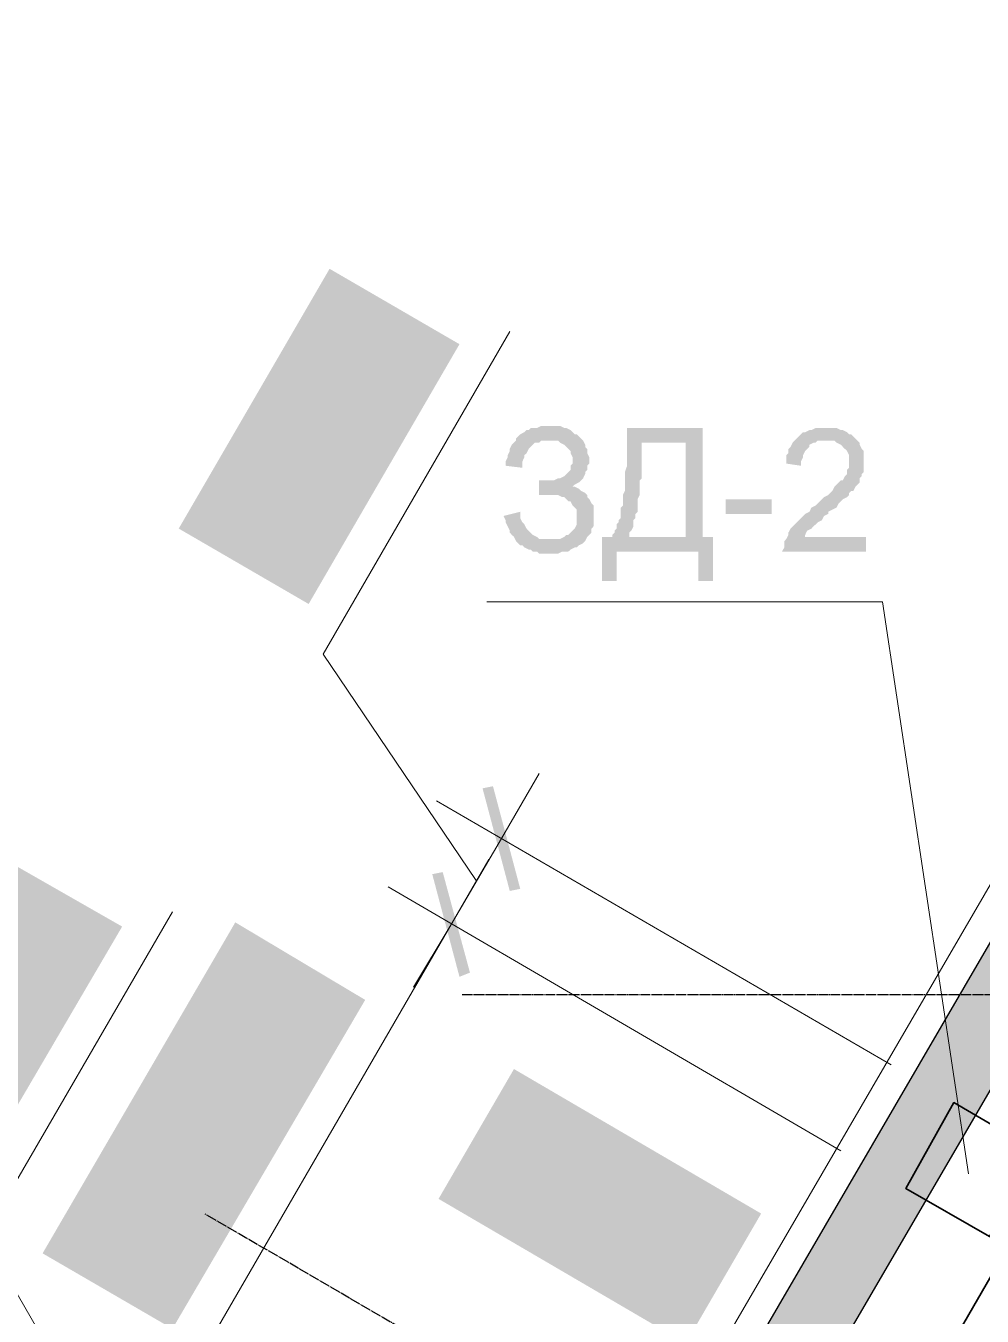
# Model space of a CAD drawing. Header units: millimetres. Extents: x -383313 to -161684, y -117025 to 99224.
# Drawn here: x -360723 to -358790, y -12232 to -9625 of the extents above; entities that cross this region are included whole.
import ezdxf

# ---------------------------------------------------------------- set-up
doc = ezdxf.new("R2010")
doc.units = ezdxf.units.MM
doc.header["$MEASUREMENT"] = 0
doc.linetypes.add('PS-GOST2.303 5', pattern=[24, 20, -1.5, 1, -1.5])
doc.layers.add('001__КОНСТРУКТИВ__Стены наружные', color=7, linetype='Continuous', lineweight=30)
for name, color, linetype in [('PDF_Geometry', 7, 'Continuous'), ('PDF_Solid Fills', 7, 'Continuous'), ('PS_Оси', 5, 'PS-GOST2.303 5')]:
    doc.layers.add(name, color=color, linetype=linetype)

# ---------------------------------------------------------------- blocks, each defined once
blk = doc.blocks.new('A$Cf5759c35')
at = {"layer": 'PDF_Solid Fills'}
for points in [[(-1680.6, 8047.6), (-1680.6, 8047.6), (-1680.6, 8039.1), (-1684.9, 8034.9), (-1689.1, 8026.4), (-1689.1, 8022.2), (-1689.1, 8013.7), (-1689.1, 8009.5), (-1689.1, 8001), (-1689.1, 8001), (-1689.1, 7992.5), (-1684.9, 7988.3), (-1655.2, 8034.9), (-1655.2, 8034.9), (-1651, 8043.3), (-1646.8, 8047.6), (-1642.5, 8047.6), (-1634.1, 8051.8), (-1629.8, 8056), (-1621.4, 8056), (-1621.4, 8056), (-1617.1, 8056), (-1612.9, 8056), (-1604.4, 8056), (-1600.2, 8051.8), (-1596, 8051.8), (-1587.5, 8047.6), (-1583.3, 8047.6), (-1574.8, 8043.3), (-1566.3, 8039.1), (-1562.1, 8034.9), (-1553.6, 8030.6), (-1545.2, 8026.4), (-1540.9, 8026.4), (-1532.5, 8022.2), (-1524, 8013.7), (-1519.8, 8009.5), (-1511.3, 8005.2), (-1507.1, 8001), (-1498.6, 7996.8), (-1494.4, 7992.5), (-1490.1, 7988.3), (-1485.9, 7984.1), (-1485.9, 7979.8), (-1481.7, 7975.6), (-1481.7, 7971.4), (-1477.4, 7971.4), (-1477.4, 7962.9), (-1473.2, 7954.4), (-1473.2, 7950.2), (-1477.4, 7941.7), (-1477.4, 7937.5), (-1481.7, 7933.3), (-1507.1, 7882.5), (-1498.6, 7886.7), (-1494.4, 7886.7), (-1485.9, 7890.9), (-1481.7, 7895.2), (-1477.4, 7899.4), (-1469, 7903.6), (-1464.7, 7907.9), (-1460.5, 7912.1), (-1456.3, 7920.6), (-1456.3, 7920.6), (-1456.3, 7924.8), (-1452, 7933.3), (-1447.8, 7941.7), (-1447.8, 7946), (-1447.8, 7954.4), (-1447.8, 7958.7), (-1447.8, 7967.1), (-1447.8, 7967.1), (-1452, 7975.6), (-1452, 7979.8), (-1456.3, 7984.1), (-1456.3, 7992.5), (-1460.5, 7996.8), (-1464.7, 8005.2), (-1469, 8009.5), (-1473.2, 8009.5), (-1477.4, 8013.7), (-1481.7, 8017.9), (-1485.9, 8022.2), (-1490.1, 8026.4), (-1494.4, 8030.6), (-1502.8, 8034.9), (-1507.1, 8039.1), (-1515.5, 8043.3), (-1519.8, 8047.6), (-1528.2, 8051.8), (-1532.5, 8056), (-1536.7, 8060.3), (-1545.2, 8064.5), (-1553.6, 8068.7), (-1557.9, 8068.7), (-1566.3, 8073), (-1570.6, 8073), (-1574.8, 8077.2), (-1583.3, 8077.2), (-1587.5, 8081.4), (-1596, 8081.4), (-1600.2, 8081.4), (-1608.7, 8081.4), (-1617.1, 8085.7), (-1621.4, 8085.7), (-1621.4, 8085.7), (-1629.8, 8081.4), (-1634.1, 8081.4), (-1642.5, 8081.4), (-1646.8, 8077.2), (-1655.2, 8073), (-1655.2, 8073), (-1659.5, 8068.7), (-1667.9, 8064.5), (-1672.2, 8060.3), (-1676.4, 8051.8)], [(-1684.9, 7988.3), (-1680.6, 7979.8), (-1680.6, 7975.6), (-1676.4, 7967.1), (-1672.2, 7962.9), (-1667.9, 7954.4), (-1663.7, 7954.4), (-1659.5, 7950.2), (-1655.2, 7946), (-1651, 7941.7), (-1646.8, 7937.5), (-1642.5, 7933.3), (-1634.1, 7929), (-1629.8, 7924.8), (-1625.6, 7920.6), (-1617.1, 7916.3), (-1608.7, 7912.1), (-1604.4, 7912.1), (-1596, 7907.9), (-1591.7, 7903.6), (-1583.3, 7899.4), (-1574.8, 7895.2), (-1570.6, 7890.9), (-1562.1, 7890.9), (-1553.6, 7886.7), (-1549.4, 7886.7), (-1540.9, 7886.7), (-1536.7, 7882.5), (-1532.5, 7882.5), (-1524, 7882.5), (-1519.8, 7882.5), (-1515.5, 7882.5), (-1511.3, 7882.5), (-1507.1, 7882.5), (-1481.7, 7933.3), (-1481.7, 7929), (-1485.9, 7924.8), (-1490.1, 7920.6), (-1494.4, 7916.3), (-1502.8, 7912.1), (-1507.1, 7912.1), (-1515.5, 7912.1), (-1515.5, 7912.1), (-1519.8, 7912.1), (-1524, 7912.1), (-1532.5, 7912.1), (-1536.7, 7912.1), (-1540.9, 7916.3), (-1549.4, 7916.3), (-1553.6, 7920.6), (-1562.1, 7924.8), (-1570.6, 7924.8), (-1579, 7929), (-1583.3, 7933.3), (-1591.7, 7941.7), (-1600.2, 7941.7), (-1608.7, 7946), (-1612.9, 7954.4), (-1621.4, 7958.7), (-1625.6, 7962.9), (-1634.1, 7967.1), (-1638.3, 7971.4), (-1642.5, 7975.6), (-1646.8, 7979.8), (-1651, 7984.1), (-1655.2, 7988.3), (-1655.2, 7992.5), (-1659.5, 7996.8), (-1659.5, 8001), (-1663.7, 8009.5), (-1663.7, 8013.7), (-1663.7, 8022.2), (-1659.5, 8026.4), (-1655.2, 8034.9)], [(-1778, 7878.2), (-1778, 7878.2), (-1782.2, 7869.8), (-1782.2, 7865.5), (-1786.5, 7857.1), (-1786.5, 7852.8), (-1786.5, 7844.4), (-1786.5, 7840.1), (-1786.5, 7831.7), (-1786.5, 7831.7), (-1786.5, 7823.2), (-1782.2, 7819), (-1756.8, 7865.5), (-1752.6, 7869.8), (-1748.4, 7874), (-1744.1, 7878.2), (-1739.9, 7882.5), (-1735.7, 7882.5), (-1727.2, 7886.7), (-1718.7, 7886.7), (-1718.7, 7886.7), (-1714.5, 7886.7), (-1710.3, 7886.7), (-1706, 7886.7), (-1697.6, 7882.5), (-1693.3, 7882.5), (-1684.9, 7882.5), (-1680.6, 7878.2), (-1672.2, 7874), (-1663.7, 7869.8), (-1659.5, 7865.5), (-1651, 7861.3), (-1642.5, 7857.1), (-1638.3, 7857.1), (-1629.8, 7852.8), (-1625.6, 7848.6), (-1617.1, 7844.4), (-1608.7, 7835.9), (-1604.4, 7831.7), (-1600.2, 7827.4), (-1591.7, 7823.2), (-1587.5, 7819), (-1587.5, 7814.7), (-1583.3, 7810.5), (-1579, 7806.3), (-1579, 7806.3), (-1574.8, 7802), (-1574.8, 7793.6), (-1574.8, 7789.3), (-1570.6, 7780.9), (-1574.8, 7776.6), (-1574.8, 7768.2), (-1579, 7763.9), (-1604.4, 7717.4), (-1596, 7717.4), (-1591.7, 7717.4), (-1583.3, 7721.6), (-1579, 7725.8), (-1574.8, 7730.1), (-1570.6, 7734.3), (-1566.3, 7738.5), (-1562.1, 7742.8), (-1557.9, 7751.2), (-1553.6, 7751.2), (-1553.6, 7759.7), (-1549.4, 7763.9), (-1549.4, 7772.4), (-1545.2, 7776.6), (-1545.2, 7785.1), (-1545.2, 7789.3), (-1545.2, 7797.8), (-1545.2, 7797.8), (-1549.4, 7806.3), (-1549.4, 7810.5), (-1553.6, 7819), (-1553.6, 7823.2), (-1557.9, 7831.7), (-1562.1, 7835.9), (-1570.6, 7840.1), (-1570.6, 7844.4), (-1574.8, 7848.6), (-1579, 7852.8), (-1583.3, 7857.1), (-1587.5, 7861.3), (-1591.7, 7865.5), (-1600.2, 7869.8), (-1604.4, 7874), (-1612.9, 7878.2), (-1617.1, 7882.5), (-1625.6, 7886.7), (-1629.8, 7886.7), (-1638.3, 7890.9), (-1642.5, 7895.2), (-1651, 7899.4), (-1655.2, 7903.6), (-1663.7, 7903.6), (-1667.9, 7907.9), (-1672.2, 7907.9), (-1680.6, 7912.1), (-1684.9, 7912.1), (-1693.3, 7912.1), (-1697.6, 7916.3), (-1706, 7916.3), (-1714.5, 7916.3), (-1718.7, 7916.3), (-1718.7, 7916.3), (-1727.2, 7916.3), (-1731.4, 7912.1), (-1739.9, 7912.1), (-1744.1, 7907.9), (-1752.6, 7903.6), (-1752.6, 7903.6), (-1756.8, 7899.4), (-1765.3, 7895.2), (-1769.5, 7890.9), (-1773.8, 7886.7)], [(-1782.2, 7819), (-1782.2, 7810.5), (-1778, 7806.3), (-1773.8, 7802), (-1769.5, 7793.6), (-1765.3, 7789.3), (-1761.1, 7785.1), (-1761.1, 7780.9), (-1756.8, 7776.6), (-1748.4, 7772.4), (-1744.1, 7768.2), (-1739.9, 7763.9), (-1735.7, 7759.7), (-1727.2, 7755.5), (-1723, 7751.2), (-1714.5, 7747), (-1706, 7742.8), (-1701.8, 7742.8), (-1697.6, 7738.5), (-1689.1, 7734.3), (-1680.6, 7730.1), (-1672.2, 7725.8), (-1667.9, 7725.8), (-1659.5, 7721.6), (-1655.2, 7721.6), (-1646.8, 7717.4), (-1642.5, 7717.4), (-1634.1, 7713.1), (-1629.8, 7713.1), (-1621.4, 7713.1), (-1617.1, 7713.1), (-1612.9, 7713.1), (-1608.7, 7713.1), (-1604.4, 7717.4), (-1579, 7763.9), (-1579, 7759.7), (-1583.3, 7755.5), (-1587.5, 7751.2), (-1591.7, 7747), (-1600.2, 7747), (-1604.4, 7742.8), (-1612.9, 7742.8), (-1612.9, 7742.8), (-1617.1, 7742.8), (-1621.4, 7742.8), (-1629.8, 7742.8), (-1634.1, 7747), (-1638.3, 7747), (-1646.8, 7751.2), (-1651, 7751.2), (-1659.5, 7755.5), (-1667.9, 7759.7), (-1676.4, 7763.9), (-1684.9, 7768.2), (-1693.3, 7772.4), (-1697.6, 7776.6), (-1706, 7780.9), (-1710.3, 7785.1), (-1718.7, 7789.3), (-1723, 7793.6), (-1731.4, 7797.8), (-1735.7, 7802), (-1739.9, 7806.3), (-1744.1, 7810.5), (-1748.4, 7814.7), (-1752.6, 7819), (-1752.6, 7823.2), (-1756.8, 7827.4), (-1756.8, 7835.9), (-1761.1, 7840.1), (-1761.1, 7848.6), (-1761.1, 7852.8), (-1756.8, 7861.3), (-1756.8, 7865.5)], [(-1202.3, 7831.7), (-1219.2, 7831.7), (-1227.7, 7827.4), (-1240.4, 7827.4), (-1244.6, 7823.2), (-1248.8, 7823.2), (-1253.1, 7819), (-1261.5, 7814.7), (-1265.8, 7810.5), (-1270, 7806.3), (-1270, 7802), (-1274.2, 7797.8), (-1278.5, 7793.6), (-1282.7, 7785.1), (-1282.7, 7780.9), (-1286.9, 7772.4), (-1286.9, 7768.2), (-1291.2, 7759.7), (-1291.2, 7751.2), (-1257.3, 7747), (-1257.3, 7747), (-1257.3, 7751.2), (-1257.3, 7759.7), (-1253.1, 7768.2), (-1253.1, 7772.4), (-1248.8, 7776.6), (-1244.6, 7785.1), (-1240.4, 7789.3), (-1236.1, 7793.6), (-1231.9, 7797.8), (-1223.4, 7797.8), (-1219.2, 7802), (-1210.7, 7802), (-1202.3, 7802), (-1138.8, 7806.3), (-1143, 7810.5), (-1147.2, 7814.7), (-1151.5, 7814.7), (-1155.7, 7819), (-1159.9, 7823.2), (-1168.4, 7827.4), (-1172.6, 7827.4), (-1181.1, 7831.7), (-1189.6, 7831.7), (-1193.8, 7831.7)], [(-893.2, 7827.4), (-927.1, 7797.8), (-927.1, 7607.3), (-1096.4, 7607.3), (-1096.4, 7518.4), (-1066.8, 7518.4), (-1066.8, 7577.7), (-901.7, 7577.7), (-872.1, 7607.3), (-893.2, 7607.3)], [(-893.2, 7827.4), (-1045.6, 7827.4), (-1045.6, 7789.3), (-1045.6, 7789.3), (-1045.6, 7776.6), (-1045.6, 7768.2), (-1045.6, 7759.7), (-1045.6, 7751.2), (-1049.9, 7738.5), (-1049.9, 7730.1), (-1049.9, 7721.6), (-1049.9, 7713.1), (-1049.9, 7708.9), (-1049.9, 7700.4), (-1054.1, 7692), (-1054.1, 7683.5), (-1054.1, 7679.3), (-1054.1, 7670.8), (-1058.3, 7666.6), (-1058.3, 7658.1), (-1058.3, 7653.9), (-1058.3, 7645.4), (-1062.6, 7641.2), (-1062.6, 7636.9), (-1066.8, 7632.7), (-1066.8, 7628.5), (-1066.8, 7624.2), (-1071, 7620), (-1071, 7615.8), (-1075.3, 7611.5), (-1075.3, 7607.3), (-1041.4, 7607.3), (-1041.4, 7611.5), (-1041.4, 7615.8), (-1037.2, 7620), (-1032.9, 7628.5), (-1032.9, 7632.7), (-1032.9, 7641.2), (-1028.7, 7645.4), (-1028.7, 7653.9), (-1024.5, 7658.1), (-1024.5, 7666.6), (-1024.5, 7675), (-1024.5, 7683.5), (-1020.2, 7692), (-1020.2, 7696.2), (-1020.2, 7704.7), (-1020.2, 7713.1), (-1020.2, 7721.6), (-1016, 7725.8), (-1016, 7734.3), (-1016, 7742.8), (-1016, 7751.2), (-1016, 7755.5), (-1016, 7763.9), (-1016, 7768.2), (-1016, 7776.6), (-1016, 7780.9), (-1016, 7785.1), (-1016, 7797.8), (-927.1, 7797.8)], [(-643.5, 7827.4), (-664.6, 7827.4), (-673.1, 7823.2), (-677.3, 7823.2), (-685.8, 7819), (-690, 7819), (-694.3, 7814.7), (-698.5, 7810.5), (-702.7, 7806.3), (-707, 7802), (-711.2, 7797.8), (-715.4, 7789.3), (-719.7, 7785.1), (-719.7, 7776.6), (-723.9, 7772.4), (-723.9, 7763.9), (-723.9, 7755.5), (-694.3, 7751.2), (-694.3, 7759.7), (-690, 7768.2), (-690, 7772.4), (-685.8, 7780.9), (-681.6, 7785.1), (-677.3, 7789.3), (-677.3, 7793.6), (-668.9, 7797.8), (-664.6, 7797.8), (-660.4, 7802), (-651.9, 7802), (-643.5, 7802), (-580, 7802), (-588.4, 7810.5), (-588.4, 7810.5), (-592.7, 7814.7), (-596.9, 7814.7), (-601.1, 7819), (-609.6, 7823.2), (-613.8, 7823.2), (-622.3, 7827.4), (-626.5, 7827.4), (-635, 7827.4)], [(-1138.8, 7806.3), (-1202.3, 7802), (-1185.3, 7802), (-1181.1, 7797.8), (-1172.6, 7793.6), (-1168.4, 7789.3), (-1164.2, 7785.1), (-1159.9, 7780.9), (-1159.9, 7776.6), (-1155.7, 7768.2), (-1155.7, 7763.9), (-1155.7, 7755.5), (-1159.9, 7751.2), (-1159.9, 7742.8), (-1164.2, 7738.5), (-1168.4, 7734.3), (-1172.6, 7730.1), (-1181.1, 7725.8), (-1185.3, 7725.8), (-1185.3, 7725.8), (-1193.8, 7721.6), (-1198, 7721.6), (-1206.5, 7721.6), (-1215, 7721.6), (-1223.4, 7721.6), (-1223.4, 7692), (-1206.5, 7692), (-1198, 7692), (-1193.8, 7692), (-1185.3, 7692), (-1176.9, 7687.7), (-1172.6, 7687.7), (-1168.4, 7683.5), (-1164.2, 7679.3), (-1159.9, 7679.3), (-1155.7, 7670.8), (-1151.5, 7666.6), (-1147.2, 7662.3), (-1147.2, 7653.9), (-1147.2, 7649.6), (-1147.2, 7645.4), (-1147.2, 7636.9), (-1147.2, 7632.7), (-1151.5, 7624.2), (-1155.7, 7620), (-1159.9, 7615.8), (-1164.2, 7611.5), (-1168.4, 7611.5), (-1172.6, 7607.3), (-1181.1, 7603.1), (-1189.6, 7603.1), (-1193.8, 7603.1), (-1202.3, 7603.1), (-1270, 7598.8), (-1265.8, 7594.6), (-1261.5, 7590.4), (-1257.3, 7590.4), (-1253.1, 7586.1), (-1244.6, 7581.9), (-1240.4, 7581.9), (-1236.1, 7577.7), (-1227.7, 7577.7), (-1223.4, 7573.4), (-1215, 7573.4), (-1210.7, 7573.4), (-1202.3, 7573.4), (-1198, 7573.4), (-1189.6, 7573.4), (-1185.3, 7573.4), (-1176.9, 7577.7), (-1168.4, 7577.7), (-1164.2, 7577.7), (-1159.9, 7581.9), (-1151.5, 7586.1), (-1147.2, 7586.1), (-1143, 7590.4), (-1134.5, 7594.6), (-1134.5, 7594.6), (-1130.3, 7598.8), (-1126.1, 7607.3), (-1121.8, 7611.5), (-1117.6, 7615.8), (-1117.6, 7624.2), (-1113.4, 7628.5), (-1113.4, 7636.9), (-1113.4, 7641.2), (-1113.4, 7649.6), (-1113.4, 7649.6), (-1113.4, 7658.1), (-1113.4, 7662.3), (-1113.4, 7670.8), (-1117.6, 7675), (-1121.8, 7683.5), (-1126.1, 7687.7), (-1126.1, 7692), (-1130.3, 7696.2), (-1138.8, 7700.4), (-1143, 7704.7), (-1151.5, 7708.9), (-1155.7, 7708.9), (-1155.7, 7708.9), (-1151.5, 7713.1), (-1143, 7717.4), (-1138.8, 7721.6), (-1134.5, 7725.8), (-1130.3, 7734.3), (-1130.3, 7738.5), (-1126.1, 7742.8), (-1126.1, 7751.2), (-1121.8, 7755.5), (-1121.8, 7763.9), (-1121.8, 7768.2), (-1126.1, 7776.6), (-1126.1, 7785.1), (-1130.3, 7789.3), (-1130.3, 7793.6), (-1134.5, 7802)], [(-580, 7802), (-643.5, 7802), (-626.5, 7802), (-622.3, 7797.8), (-613.8, 7793.6), (-609.6, 7789.3), (-609.6, 7789.3), (-605.4, 7785.1), (-601.1, 7780.9), (-596.9, 7772.4), (-596.9, 7768.2), (-596.9, 7759.7), (-596.9, 7755.5), (-596.9, 7747), (-601.1, 7742.8), (-601.1, 7734.3), (-605.4, 7730.1), (-609.6, 7721.6), (-613.8, 7721.6), (-618.1, 7717.4), (-622.3, 7713.1), (-626.5, 7708.9), (-630.8, 7700.4), (-635, 7696.2), (-639.2, 7692), (-647.7, 7687.7), (-651.9, 7683.5), (-660.4, 7675), (-664.6, 7670.8), (-673.1, 7666.6), (-677.3, 7658.1), (-685.8, 7653.9), (-690, 7649.6), (-694.3, 7645.4), (-698.5, 7641.2), (-702.7, 7636.9), (-707, 7632.7), (-711.2, 7628.5), (-715.4, 7624.2), (-719.7, 7615.8), (-719.7, 7611.5), (-723.9, 7603.1), (-728.1, 7598.8), (-728.1, 7598.8), (-728.1, 7590.4), (-728.1, 7586.1), (-732.4, 7577.7), (-563, 7577.7), (-563, 7607.3), (-685.8, 7607.3), (-685.8, 7607.3), (-685.8, 7611.5), (-681.6, 7620), (-673.1, 7624.2), (-673.1, 7624.2), (-668.9, 7628.5), (-664.6, 7632.7), (-660.4, 7636.9), (-651.9, 7641.2), (-647.7, 7649.6), (-639.2, 7653.9), (-639.2, 7658.1), (-630.8, 7662.3), (-622.3, 7666.6), (-618.1, 7675), (-613.8, 7679.3), (-609.6, 7683.5), (-601.1, 7687.7), (-596.9, 7692), (-596.9, 7696.2), (-592.7, 7700.4), (-588.4, 7700.4), (-584.2, 7708.9), (-580, 7713.1), (-575.7, 7717.4), (-575.7, 7725.8), (-571.5, 7730.1), (-571.5, 7734.3), (-567.3, 7738.5), (-567.3, 7747), (-567.3, 7751.2), (-567.3, 7759.7), (-567.3, 7759.7), (-567.3, 7768.2), (-567.3, 7772.4), (-567.3, 7780.9), (-571.5, 7785.1), (-575.7, 7793.6), (-575.7, 7797.8)], [(-1875.4, 7713.1), (-1875.4, 7704.7), (-1879.6, 7700.4), (-1883.8, 7692), (-1883.8, 7683.5), (-1888.1, 7679.3), (-1888.1, 7670.8), (-1888.1, 7666.6), (-1888.1, 7658.1), (-1888.1, 7653.9), (-1883.8, 7649.6), (-1883.8, 7641.2), (-1879.6, 7636.9), (-1875.4, 7632.7), (-1875.4, 7624.2), (-1871.1, 7620), (-1862.7, 7615.8), (-1858.4, 7611.5), (-1854.2, 7607.3), (-1833, 7632.7), (-1841.5, 7636.9), (-1845.7, 7641.2), (-1850, 7645.4), (-1854.2, 7649.6), (-1858.4, 7653.9), (-1858.4, 7662.3), (-1858.4, 7666.6), (-1858.4, 7670.8), (-1858.4, 7679.3), (-1858.4, 7683.5), (-1854.2, 7692), (-1854.2, 7700.4), (-1820.3, 7751.2), (-1828.8, 7751.2), (-1828.8, 7751.2), (-1833, 7747), (-1841.5, 7747), (-1845.7, 7742.8), (-1850, 7738.5), (-1854.2, 7734.3), (-1862.7, 7730.1), (-1866.9, 7725.8), (-1871.1, 7717.4)], [(-1820.3, 7751.2), (-1854.2, 7700.4), (-1850, 7700.4), (-1845.7, 7708.9), (-1841.5, 7713.1), (-1837.3, 7717.4), (-1828.8, 7721.6), (-1824.6, 7721.6), (-1824.6, 7721.6), (-1816.1, 7721.6), (-1811.9, 7721.6), (-1803.4, 7721.6), (-1799.2, 7721.6), (-1790.7, 7717.4), (-1786.5, 7713.1), (-1782.2, 7708.9), (-1778, 7704.7), (-1773.8, 7700.4), (-1769.5, 7692), (-1765.3, 7687.7), (-1765.3, 7683.5), (-1761.1, 7679.3), (-1761.1, 7670.8), (-1761.1, 7666.6), (-1756.8, 7662.3), (-1756.8, 7653.9), (-1756.8, 7645.4), (-1752.6, 7636.9), (-1752.6, 7628.5), (-1748.4, 7620), (-1748.4, 7611.5), (-1748.4, 7603.1), (-1744.1, 7598.8), (-1744.1, 7590.4), (-1744.1, 7581.9), (-1739.9, 7577.7), (-1739.9, 7569.2), (-1735.7, 7565), (-1735.7, 7560.7), (-1735.7, 7552.3), (-1731.4, 7548), (-1727.2, 7539.6), (-1723, 7535.3), (-1723, 7531.1), (-1718.7, 7522.6), (-1718.7, 7522.6), (-1710.3, 7518.4), (-1706, 7514.2), (-1701.8, 7509.9), (-1617.1, 7653.9), (-1642.5, 7666.6), (-1706, 7560.7), (-1706, 7560.7), (-1706, 7569.2), (-1710.3, 7573.4), (-1714.5, 7581.9), (-1714.5, 7586.1), (-1714.5, 7590.4), (-1714.5, 7594.6), (-1718.7, 7603.1), (-1718.7, 7611.5), (-1718.7, 7620), (-1723, 7628.5), (-1723, 7632.7), (-1723, 7641.2), (-1727.2, 7649.6), (-1727.2, 7653.9), (-1727.2, 7662.3), (-1731.4, 7670.8), (-1731.4, 7675), (-1731.4, 7683.5), (-1735.7, 7687.7), (-1735.7, 7692), (-1735.7, 7692), (-1739.9, 7700.4), (-1744.1, 7708.9), (-1744.1, 7713.1), (-1748.4, 7717.4), (-1752.6, 7725.8), (-1752.6, 7725.8), (-1756.8, 7730.1), (-1765.3, 7738.5), (-1769.5, 7742.8), (-1773.8, 7742.8), (-1773.8, 7747), (-1782.2, 7747), (-1786.5, 7751.2), (-1794.9, 7751.2), (-1803.4, 7755.5), (-1807.6, 7755.5), (-1816.1, 7755.5)], [(-1261.5, 7658.1), (-1295.4, 7649.6), (-1291.2, 7641.2), (-1291.2, 7636.9), (-1286.9, 7628.5), (-1282.7, 7620), (-1282.7, 7615.8), (-1278.5, 7611.5), (-1274.2, 7607.3), (-1270, 7598.8), (-1202.3, 7603.1), (-1210.7, 7603.1), (-1215, 7603.1), (-1223.4, 7603.1), (-1227.7, 7607.3), (-1236.1, 7611.5), (-1240.4, 7615.8), (-1244.6, 7620), (-1244.6, 7620), (-1248.8, 7624.2), (-1253.1, 7632.7), (-1257.3, 7636.9), (-1261.5, 7645.4), (-1261.5, 7649.6)], [(-2366.4, 6870.7), (-2366.4, 6870.7), (-2366.4, 6862.2), (-2370.7, 6858), (-2374.9, 6849.5), (-2374.9, 6845.3), (-2374.9, 6836.8), (-2374.9, 6832.6), (-2374.9, 6824.1), (-2374.9, 6824.1), (-2374.9, 6815.7), (-2370.7, 6811.4), (-2341, 6858), (-2341, 6858), (-2336.8, 6866.5), (-2332.6, 6870.7), (-2328.3, 6870.7), (-2319.9, 6874.9), (-2315.6, 6879.2), (-2307.2, 6879.2), (-2307.2, 6879.2), (-2302.9, 6879.2), (-2298.7, 6879.2), (-2290.2, 6879.2), (-2286, 6874.9), (-2281.8, 6874.9), (-2273.3, 6870.7), (-2269.1, 6870.7), (-2260.6, 6866.5), (-2252.1, 6862.2), (-2247.9, 6858), (-2239.4, 6853.8), (-2231, 6849.5), (-2226.7, 6849.5), (-2218.3, 6845.3), (-2209.8, 6836.8), (-2205.6, 6832.6), (-2197.1, 6828.4), (-2192.9, 6824.1), (-2184.4, 6819.9), (-2180.2, 6815.7), (-2175.9, 6811.4), (-2171.7, 6807.2), (-2171.7, 6803), (-2167.5, 6798.7), (-2167.5, 6794.5), (-2163.2, 6794.5), (-2163.2, 6786), (-2159, 6777.6), (-2159, 6773.3), (-2163.2, 6764.9), (-2163.2, 6760.6), (-2167.5, 6756.4), (-2192.9, 6705.6), (-2184.4, 6709.8), (-2180.2, 6709.8), (-2171.7, 6714.1), (-2167.5, 6718.3), (-2163.2, 6722.5), (-2154.8, 6726.8), (-2150.5, 6731), (-2146.3, 6735.2), (-2142.1, 6743.7), (-2142.1, 6743.7), (-2142.1, 6747.9), (-2137.8, 6756.4), (-2133.6, 6764.9), (-2133.6, 6769.1), (-2133.6, 6777.6), (-2133.6, 6781.8), (-2133.6, 6790.3), (-2133.6, 6790.3), (-2137.8, 6798.7), (-2137.8, 6803), (-2142.1, 6807.2), (-2142.1, 6815.7), (-2146.3, 6819.9), (-2150.5, 6828.4), (-2154.8, 6832.6), (-2159, 6832.6), (-2163.2, 6836.8), (-2167.5, 6841.1), (-2171.7, 6845.3), (-2175.9, 6849.5), (-2180.2, 6853.8), (-2188.6, 6858), (-2192.9, 6862.2), (-2201.3, 6866.5), (-2205.6, 6870.7), (-2214, 6874.9), (-2218.3, 6879.2), (-2222.5, 6883.4), (-2231, 6887.6), (-2239.4, 6891.9), (-2243.7, 6891.9), (-2252.1, 6896.1), (-2256.4, 6896.1), (-2260.6, 6900.3), (-2269.1, 6900.3), (-2273.3, 6904.6), (-2281.8, 6904.6), (-2286, 6904.6), (-2294.5, 6904.6), (-2302.9, 6908.8), (-2307.2, 6908.8), (-2307.2, 6908.8), (-2315.6, 6904.6), (-2319.9, 6904.6), (-2328.3, 6904.6), (-2332.6, 6900.3), (-2341, 6896.1), (-2341, 6896.1), (-2345.3, 6891.9), (-2353.7, 6887.6), (-2358, 6883.4), (-2362.2, 6874.9)], [(-2370.7, 6811.4), (-2366.4, 6803), (-2366.4, 6798.7), (-2362.2, 6790.3), (-2358, 6786), (-2353.7, 6777.6), (-2349.5, 6777.6), (-2345.3, 6773.3), (-2341, 6769.1), (-2336.8, 6764.9), (-2332.6, 6760.6), (-2328.3, 6756.4), (-2319.9, 6752.2), (-2315.6, 6747.9), (-2311.4, 6743.7), (-2302.9, 6739.5), (-2294.5, 6735.2), (-2290.2, 6735.2), (-2281.8, 6731), (-2277.5, 6726.8), (-2269.1, 6722.5), (-2260.6, 6718.3), (-2256.4, 6714.1), (-2247.9, 6714.1), (-2239.4, 6709.8), (-2235.2, 6709.8), (-2226.7, 6709.8), (-2222.5, 6705.6), (-2218.3, 6705.6), (-2209.8, 6705.6), (-2205.6, 6705.6), (-2201.3, 6705.6), (-2197.1, 6705.6), (-2192.9, 6705.6), (-2167.5, 6756.4), (-2167.5, 6752.2), (-2171.7, 6747.9), (-2175.9, 6743.7), (-2180.2, 6739.5), (-2188.6, 6735.2), (-2192.9, 6735.2), (-2201.3, 6735.2), (-2201.3, 6735.2), (-2205.6, 6735.2), (-2209.8, 6735.2), (-2218.3, 6735.2), (-2222.5, 6735.2), (-2226.7, 6739.5), (-2235.2, 6739.5), (-2239.4, 6743.7), (-2247.9, 6747.9), (-2256.4, 6747.9), (-2264.8, 6752.2), (-2269.1, 6756.4), (-2277.5, 6764.9), (-2286, 6764.9), (-2294.5, 6769.1), (-2298.7, 6777.6), (-2307.2, 6781.8), (-2311.4, 6786), (-2319.9, 6790.3), (-2324.1, 6794.5), (-2328.3, 6798.7), (-2332.6, 6803), (-2336.8, 6807.2), (-2341, 6811.4), (-2341, 6815.7), (-2345.3, 6819.9), (-2345.3, 6824.1), (-2349.5, 6832.6), (-2349.5, 6836.8), (-2349.5, 6845.3), (-2345.3, 6849.5), (-2341, 6858)], [(-1866.9, 6726.8), (-1871.1, 6726.8), (-1871.1, 6718.3), (-1875.4, 6709.8), (-1879.6, 6705.6), (-1879.6, 6697.1), (-1879.6, 6692.9), (-1879.6, 6684.4), (-1879.6, 6680.2), (-1879.6, 6676), (-1875.4, 6671.7), (-1875.4, 6663.3), (-1845.7, 6714.1), (-1845.7, 6714.1), (-1841.5, 6718.3), (-1837.3, 6722.5), (-1833, 6726.8), (-1824.6, 6731), (-1820.3, 6731), (-1811.9, 6735.2), (-1811.9, 6735.2), (-1807.6, 6735.2), (-1803.4, 6731), (-1794.9, 6731), (-1790.7, 6731), (-1786.5, 6731), (-1778, 6726.8), (-1773.8, 6722.5), (-1765.3, 6722.5), (-1756.8, 6718.3), (-1748.4, 6714.1), (-1739.9, 6709.8), (-1731.4, 6705.6), (-1731.4, 6705.6), (-1723, 6697.1), (-1714.5, 6692.9), (-1710.3, 6688.7), (-1701.8, 6684.4), (-1697.6, 6680.2), (-1689.1, 6676), (-1684.9, 6671.7), (-1680.6, 6667.5), (-1676.4, 6663.3), (-1676.4, 6659), (-1672.2, 6654.8), (-1667.9, 6650.6), (-1667.9, 6646.3), (-1667.9, 6642.1), (-1663.7, 6633.6), (-1663.7, 6629.4), (-1663.7, 6620.9), (-1667.9, 6616.7), (-1667.9, 6608.2), (-1693.3, 6561.7), (-1689.1, 6561.7), (-1680.6, 6565.9), (-1676.4, 6570.1), (-1672.2, 6570.1), (-1667.9, 6574.4), (-1659.5, 6578.6), (-1655.2, 6587.1), (-1651, 6591.3), (-1646.8, 6595.5), (-1646.8, 6599.8), (-1642.5, 6604), (-1642.5, 6612.5), (-1638.3, 6616.7), (-1638.3, 6625.2), (-1638.3, 6629.4), (-1638.3, 6637.9), (-1638.3, 6642.1), (-1638.3, 6646.3), (-1638.3, 6650.6), (-1642.5, 6659), (-1642.5, 6663.3), (-1646.8, 6671.7), (-1651, 6676), (-1655.2, 6684.4), (-1659.5, 6688.7), (-1663.7, 6688.7), (-1663.7, 6692.9), (-1672.2, 6697.1), (-1676.4, 6701.4), (-1680.6, 6705.6), (-1684.9, 6709.8), (-1689.1, 6714.1), (-1697.6, 6718.3), (-1701.8, 6722.5), (-1710.3, 6726.8), (-1718.7, 6731), (-1723, 6735.2), (-1727.2, 6739.5), (-1735.7, 6743.7), (-1744.1, 6743.7), (-1748.4, 6747.9), (-1756.8, 6752.2), (-1761.1, 6752.2), (-1765.3, 6756.4), (-1769.5, 6756.4), (-1778, 6756.4), (-1786.5, 6760.6), (-1790.7, 6760.6), (-1799.2, 6760.6), (-1803.4, 6760.6), (-1811.9, 6760.6), (-1811.9, 6760.6), (-1820.3, 6760.6), (-1824.6, 6760.6), (-1833, 6756.4), (-1837.3, 6756.4), (-1845.7, 6752.2), (-1845.7, 6752.2), (-1850, 6747.9), (-1854.2, 6743.7), (-1862.7, 6739.5), (-1866.9, 6731)], [(-2463.8, 6701.4), (-2463.8, 6701.4), (-2468, 6692.9), (-2468, 6688.7), (-2472.3, 6680.2), (-2472.3, 6676), (-2472.3, 6667.5), (-2472.3, 6663.3), (-2472.3, 6654.8), (-2472.3, 6654.8), (-2472.3, 6646.3), (-2468, 6642.1), (-2442.6, 6688.7), (-2438.4, 6692.9), (-2434.2, 6697.1), (-2429.9, 6701.4), (-2425.7, 6705.6), (-2421.5, 6705.6), (-2413, 6709.8), (-2404.5, 6709.8), (-2404.5, 6709.8), (-2400.3, 6709.8), (-2396.1, 6709.8), (-2391.8, 6709.8), (-2383.4, 6705.6), (-2379.1, 6705.6), (-2370.7, 6705.6), (-2366.4, 6701.4), (-2358, 6697.1), (-2349.5, 6692.9), (-2345.3, 6688.7), (-2336.8, 6684.4), (-2328.3, 6680.2), (-2324.1, 6680.2), (-2315.6, 6676), (-2311.4, 6671.7), (-2302.9, 6667.5), (-2294.5, 6659), (-2290.2, 6654.8), (-2286, 6650.6), (-2277.5, 6646.3), (-2273.3, 6642.1), (-2273.3, 6637.9), (-2269.1, 6633.6), (-2264.8, 6629.4), (-2264.8, 6629.4), (-2260.6, 6625.2), (-2260.6, 6616.7), (-2260.6, 6612.5), (-2256.4, 6604), (-2260.6, 6599.8), (-2260.6, 6591.3), (-2264.8, 6587.1), (-2290.2, 6540.5), (-2281.8, 6540.5), (-2277.5, 6540.5), (-2269.1, 6544.7), (-2264.8, 6549), (-2260.6, 6553.2), (-2256.4, 6557.4), (-2252.1, 6561.7), (-2247.9, 6565.9), (-2243.7, 6574.4), (-2239.4, 6574.4), (-2239.4, 6582.8), (-2235.2, 6587.1), (-2235.2, 6595.5), (-2231, 6599.8), (-2231, 6608.2), (-2231, 6612.5), (-2231, 6620.9), (-2231, 6620.9), (-2235.2, 6629.4), (-2235.2, 6633.6), (-2239.4, 6642.1), (-2239.4, 6646.3), (-2243.7, 6654.8), (-2247.9, 6659), (-2256.4, 6663.3), (-2256.4, 6667.5), (-2260.6, 6671.7), (-2264.8, 6676), (-2269.1, 6680.2), (-2273.3, 6684.4), (-2277.5, 6688.7), (-2286, 6692.9), (-2290.2, 6697.1), (-2298.7, 6701.4), (-2302.9, 6705.6), (-2311.4, 6709.8), (-2315.6, 6709.8), (-2324.1, 6714.1), (-2328.3, 6718.3), (-2336.8, 6722.5), (-2341, 6726.8), (-2349.5, 6726.8), (-2353.7, 6731), (-2358, 6731), (-2366.4, 6735.2), (-2370.7, 6735.2), (-2379.1, 6735.2), (-2383.4, 6739.5), (-2391.8, 6739.5), (-2400.3, 6739.5), (-2404.5, 6739.5), (-2404.5, 6739.5), (-2413, 6739.5), (-2417.2, 6735.2), (-2425.7, 6735.2), (-2429.9, 6731), (-2438.4, 6726.8), (-2438.4, 6726.8), (-2442.6, 6722.5), (-2451.1, 6718.3), (-2455.3, 6714.1), (-2459.6, 6709.8)], [(-1875.4, 6663.3), (-1871.1, 6659), (-1871.1, 6650.6), (-1866.9, 6646.3), (-1862.7, 6642.1), (-1858.4, 6633.6), (-1854.2, 6633.6), (-1850, 6629.4), (-1845.7, 6625.2), (-1841.5, 6620.9), (-1837.3, 6616.7), (-1833, 6612.5), (-1824.6, 6608.2), (-1820.3, 6604), (-1811.9, 6599.8), (-1807.6, 6595.5), (-1799.2, 6591.3), (-1794.9, 6587.1), (-1786.5, 6582.8), (-1782.2, 6578.6), (-1773.8, 6578.6), (-1765.3, 6574.4), (-1761.1, 6570.1), (-1752.6, 6570.1), (-1744.1, 6565.9), (-1739.9, 6565.9), (-1731.4, 6561.7), (-1727.2, 6561.7), (-1723, 6561.7), (-1714.5, 6561.7), (-1710.3, 6561.7), (-1706, 6561.7), (-1697.6, 6561.7), (-1693.3, 6561.7), (-1667.9, 6608.2), (-1672.2, 6608.2), (-1676.4, 6604), (-1680.6, 6599.8), (-1684.9, 6595.5), (-1693.3, 6591.3), (-1697.6, 6591.3), (-1706, 6591.3), (-1706, 6591.3), (-1710.3, 6591.3), (-1714.5, 6591.3), (-1718.7, 6591.3), (-1727.2, 6591.3), (-1731.4, 6595.5), (-1739.9, 6595.5), (-1744.1, 6599.8), (-1752.6, 6599.8), (-1761.1, 6604), (-1765.3, 6608.2), (-1773.8, 6612.5), (-1782.2, 6616.7), (-1790.7, 6620.9), (-1794.9, 6625.2), (-1803.4, 6629.4), (-1811.9, 6633.6), (-1816.1, 6637.9), (-1824.6, 6646.3), (-1828.8, 6650.6), (-1833, 6654.8), (-1837.3, 6659), (-1841.5, 6663.3), (-1845.7, 6667.5), (-1845.7, 6671.7), (-1850, 6676), (-1850, 6680.2), (-1854.2, 6688.7), (-1854.2, 6692.9), (-1850, 6701.4), (-1850, 6705.6), (-1845.7, 6714.1)], [(-1951.6, 6587.1), (-1960, 6570.1), (-1960, 6570.1), (-1955.8, 6561.7), (-1951.6, 6557.4), (-1951.6, 6553.2), (-1947.3, 6544.7), (-1947.3, 6536.3), (-1943.1, 6527.8), (-1943.1, 6523.6), (-1943.1, 6519.3), (-1943.1, 6510.9), (-1943.1, 6502.4), (-1938.9, 6498.2), (-1917.7, 6532), (-1748.4, 6434.7), (-1731.4, 6460.1)], [(-1938.9, 6498.2), (-1938.9, 6489.7), (-1943.1, 6481.2), (-1943.1, 6477), (-1917.7, 6460.1), (-1917.7, 6460.1), (-1913.5, 6468.5), (-1913.5, 6472.8), (-1913.5, 6481.2), (-1913.5, 6489.7), (-1913.5, 6498.2), (-1913.5, 6498.2), (-1913.5, 6506.6), (-1913.5, 6510.9), (-1913.5, 6519.3), (-1917.7, 6527.8), (-1917.7, 6532)], [(-1185.3, 6451.6), (-1202.3, 6460.1), (-1202.3, 6460.1), (-1206.5, 6455.8), (-1215, 6455.8), (-1219.2, 6451.6), (-1227.7, 6447.4), (-1231.9, 6447.4), (-1240.4, 6447.4), (-1244.6, 6443.1), (-1253.1, 6443.1), (-1261.5, 6443.1), (-1265.8, 6443.1), (-1274.2, 6443.1), (-1236.1, 6417.7), (-1337.7, 6248.4), (-1308.1, 6235.7)], [(-1274.2, 6443.1), (-1295.4, 6443.1), (-1308.1, 6417.7), (-1308.1, 6417.7), (-1303.9, 6417.7), (-1295.4, 6413.5), (-1291.2, 6413.5), (-1282.7, 6413.5), (-1274.2, 6413.5), (-1274.2, 6413.5), (-1265.8, 6413.5), (-1257.3, 6413.5), (-1248.8, 6417.7), (-1244.6, 6417.7), (-1236.1, 6417.7)], [(-2065.9, 6388.1), (-2065.9, 6383.9), (-2070.1, 6375.4), (-2074.3, 6371.2), (-2074.3, 6362.7), (-2078.6, 6358.5), (-2078.6, 6350), (-2078.6, 6345.8), (-2078.6, 6337.3), (-2078.6, 6333.1), (-2074.3, 6324.6), (-2074.3, 6320.4), (-2070.1, 6316.1), (-2065.9, 6307.7), (-2061.6, 6303.4), (-2057.4, 6299.2), (-2053.2, 6295), (-2048.9, 6286.5), (-2040.5, 6282.3), (-2023.5, 6307.7), (-2027.8, 6311.9), (-2036.2, 6316.1), (-2040.5, 6324.6), (-2044.7, 6328.8), (-2044.7, 6333.1), (-2048.9, 6341.5), (-2048.9, 6345.8), (-2048.9, 6350), (-2048.9, 6358.5), (-2048.9, 6362.7), (-2044.7, 6371.2), (-2040.5, 6375.4), (-2010.8, 6430.4), (-2019.3, 6430.4), (-2019.3, 6430.4), (-2023.5, 6426.2), (-2032, 6426.2), (-2036.2, 6422), (-2040.5, 6417.7), (-2044.7, 6413.5), (-2048.9, 6409.3), (-2057.4, 6400.8), (-2061.6, 6396.6)], [(-2010.8, 6430.4), (-2040.5, 6375.4), (-2040.5, 6379.6), (-2036.2, 6383.9), (-2032, 6392.3), (-2027.8, 6396.6), (-2019.3, 6396.6), (-2015.1, 6400.8), (-2015.1, 6400.8), (-2006.6, 6400.8), (-2002.4, 6400.8), (-1993.9, 6400.8), (-1985.4, 6400.8), (-1981.2, 6396.6), (-1977, 6392.3), (-1972.7, 6388.1), (-1968.5, 6383.9), (-1964.3, 6379.6), (-1960, 6371.2), (-1955.8, 6366.9), (-1955.8, 6362.7), (-1951.6, 6354.2), (-1951.6, 6350), (-1951.6, 6345.8), (-1947.3, 6337.3), (-1947.3, 6333.1), (-1943.1, 6324.6), (-1943.1, 6316.1), (-1943.1, 6307.7), (-1938.9, 6299.2), (-1938.9, 6290.7), (-1938.9, 6282.3), (-1934.6, 6273.8), (-1934.6, 6269.6), (-1934.6, 6261.1), (-1930.4, 6252.6), (-1930.4, 6248.4), (-1926.2, 6244.2), (-1926.2, 6235.7), (-1926.2, 6231.5), (-1921.9, 6227.2), (-1917.7, 6218.8), (-1913.5, 6214.5), (-1909.2, 6206.1), (-1909.2, 6201.8), (-1905, 6201.8), (-1900.8, 6197.6), (-1896.5, 6193.4), (-1892.3, 6189.1), (-1807.6, 6333.1), (-1833, 6345.8), (-1896.5, 6239.9), (-1896.5, 6239.9), (-1896.5, 6248.4), (-1900.8, 6252.6), (-1900.8, 6261.1), (-1905, 6261.1), (-1905, 6269.6), (-1905, 6273.8), (-1905, 6278), (-1909.2, 6286.5), (-1909.2, 6295), (-1913.5, 6307.7), (-1913.5, 6307.7), (-1913.5, 6316.1), (-1917.7, 6324.6), (-1917.7, 6333.1), (-1917.7, 6341.5), (-1921.9, 6345.8), (-1921.9, 6354.2), (-1921.9, 6358.5), (-1926.2, 6366.9), (-1926.2, 6371.2), (-1926.2, 6371.2), (-1930.4, 6379.6), (-1930.4, 6383.9), (-1934.6, 6392.3), (-1938.9, 6396.6), (-1943.1, 6400.8), (-1943.1, 6405), (-1947.3, 6409.3), (-1951.6, 6413.5), (-1960, 6417.7), (-1964.3, 6422), (-1964.3, 6422), (-1972.7, 6426.2), (-1977, 6430.4), (-1985.4, 6430.4), (-1989.7, 6430.4), (-1998.1, 6430.4), (-2006.6, 6430.4)], [(-1100.7, 6375.4), (-1109.1, 6375.4), (-1109.1, 6371.2), (-1113.4, 6371.2), (-1117.6, 6366.9), (-1121.8, 6366.9), (-1126.1, 6362.7), (-1134.5, 6358.5), (-1138.8, 6354.2), (-1143, 6350), (-1147.2, 6345.8), (-1151.5, 6341.5), (-1155.7, 6337.3), (-1159.9, 6328.8), (-1164.2, 6324.6), (-1168.4, 6316.1), (-1176.9, 6311.9), (-1181.1, 6303.4), (-1185.3, 6295), (-1185.3, 6295), (-1189.6, 6286.5), (-1193.8, 6278), (-1198, 6269.6), (-1198, 6265.3), (-1202.3, 6256.9), (-1206.5, 6248.4), (-1206.5, 6244.2), (-1206.5, 6235.7), (-1210.7, 6231.5), (-1210.7, 6227.2), (-1210.7, 6218.8), (-1210.7, 6214.5), (-1210.7, 6210.3), (-1210.7, 6201.8), (-1210.7, 6201.8), (-1206.5, 6193.4), (-1206.5, 6184.9), (-1202.3, 6180.7), (-1198, 6176.4), (-1193.8, 6168), (-1189.6, 6163.7), (-1185.3, 6159.5), (-1181.1, 6155.3), (-1176.9, 6151), (-1168.4, 6146.8), (-1168.4, 6146.8), (-1164.2, 6142.6), (-1155.7, 6142.6), (-1151.5, 6138.3), (-1143, 6138.3), (-1134.5, 6138.3), (-1130.3, 6138.3), (-1130.3, 6138.3), (-1121.8, 6138.3), (-1113.4, 6138.3), (-1109.1, 6138.3), (-1155.7, 6168), (-1164.2, 6172.2), (-1168.4, 6176.4), (-1172.6, 6180.7), (-1176.9, 6189.1), (-1176.9, 6189.1), (-1176.9, 6197.6), (-1181.1, 6201.8), (-1181.1, 6210.3), (-1181.1, 6218.8), (-1181.1, 6223), (-1181.1, 6227.2), (-1176.9, 6235.7), (-1172.6, 6239.9), (-1172.6, 6248.4), (-1168.4, 6248.4), (-1164.2, 6256.9), (-1159.9, 6261.1), (-1155.7, 6265.3), (-1151.5, 6269.6), (-1147.2, 6269.6), (-1138.8, 6273.8), (-1134.5, 6273.8), (-1126.1, 6273.8), (-1151.5, 6290.7), (-1151.5, 6295), (-1143, 6303.4), (-1138.8, 6307.7), (-1134.5, 6311.9), (-1130.3, 6320.4), (-1126.1, 6324.6), (-1121.8, 6328.8), (-1117.6, 6333.1), (-1113.4, 6337.3), (-1109.1, 6337.3), (-1104.9, 6341.5), (-1100.7, 6345.8), (-1092.2, 6350), (-1088, 6350), (-1079.5, 6350), (-1071, 6350), (-1066.8, 6350), (-1058.3, 6350), (-1054.1, 6345.8)], [(-1037.2, 6366.9), (-1041.4, 6366.9), (-1049.9, 6371.2), (-1054.1, 6375.4), (-1062.6, 6375.4), (-1066.8, 6379.6), (-1075.3, 6379.6), (-1083.7, 6379.6), (-1088, 6379.6), (-1096.4, 6375.4), (-1100.7, 6375.4), (-1054.1, 6345.8), (-1054.1, 6345.8), (-1045.6, 6341.5), (-1041.4, 6337.3), (-1037.2, 6333.1), (-1037.2, 6324.6), (-1032.9, 6320.4), (-1032.9, 6316.1), (-1032.9, 6311.9), (-1032.9, 6307.7), (-1032.9, 6299.2), (-1037.2, 6290.7), (-1007.5, 6278), (-1007.5, 6282.3), (-1003.3, 6286.5), (-1003.3, 6295), (-1003.3, 6303.4), (-1003.3, 6307.7), (-1003.3, 6316.1), (-1003.3, 6320.4), (-1007.5, 6328.8), (-1007.5, 6333.1), (-1011.8, 6337.3), (-1011.8, 6341.5), (-1016, 6350), (-1020.2, 6354.2), (-1028.7, 6358.5), (-1032.9, 6362.7)], [(-1083.7, 6290.7), (-1083.7, 6290.7), (-1088, 6290.7), (-1096.4, 6295), (-1100.7, 6295), (-1109.1, 6299.2), (-1113.4, 6299.2), (-1117.6, 6299.2), (-1126.1, 6299.2), (-1130.3, 6299.2), (-1138.8, 6295), (-1143, 6295), (-1151.5, 6290.7), (-1126.1, 6273.8), (-1121.8, 6273.8), (-1113.4, 6273.8), (-1109.1, 6273.8), (-1100.7, 6269.6), (-1049.9, 6244.2), (-1049.9, 6248.4), (-1049.9, 6252.6), (-1054.1, 6261.1), (-1058.3, 6265.3), (-1062.6, 6269.6), (-1066.8, 6278), (-1071, 6282.3), (-1075.3, 6286.5)], [(-1049.9, 6244.2), (-1100.7, 6269.6), (-1096.4, 6265.3), (-1092.2, 6261.1), (-1088, 6256.9), (-1083.7, 6252.6), (-1079.5, 6244.2), (-1079.5, 6239.9), (-1079.5, 6235.7), (-1079.5, 6227.2), (-1079.5, 6223), (-1079.5, 6214.5), (-1079.5, 6210.3), (-1083.7, 6201.8), (-1088, 6197.6), (-1092.2, 6193.4), (-1096.4, 6184.9), (-1100.7, 6180.7), (-1104.9, 6176.4), (-1109.1, 6172.2), (-1113.4, 6168), (-1121.8, 6168), (-1126.1, 6163.7), (-1130.3, 6163.7), (-1138.8, 6163.7), (-1147.2, 6163.7), (-1151.5, 6168), (-1155.7, 6168), (-1109.1, 6138.3), (-1100.7, 6142.6), (-1096.4, 6146.8), (-1088, 6151), (-1088, 6151), (-1079.5, 6155.3), (-1075.3, 6159.5), (-1071, 6163.7), (-1066.8, 6172.2), (-1062.6, 6176.4), (-1058.3, 6180.7), (-1058.3, 6184.9), (-1054.1, 6189.1), (-1049.9, 6197.6), (-1049.9, 6206.1), (-1049.9, 6210.3), (-1045.6, 6218.8), (-1045.6, 6223), (-1045.6, 6231.5), (-1045.6, 6235.7)], [(-876.3, 6273.8), (-876.3, 6273.8), (-884.8, 6273.8), (-889, 6278), (-897.5, 6282.3), (-901.7, 6282.3), (-910.2, 6282.3), (-914.4, 6282.3), (-922.9, 6282.3), (-922.9, 6282.3), (-931.3, 6282.3), (-935.6, 6278), (-889, 6248.4), (-889, 6248.4), (-880.5, 6244.2), (-876.3, 6239.9), (-876.3, 6235.7), (-872.1, 6227.2), (-867.8, 6223), (-867.8, 6214.5), (-867.8, 6214.5), (-867.8, 6210.3), (-867.8, 6206.1), (-867.8, 6197.6), (-872.1, 6193.4), (-872.1, 6189.1), (-876.3, 6180.7), (-876.3, 6176.4), (-880.5, 6168), (-884.8, 6159.5), (-889, 6155.3), (-893.2, 6146.8), (-897.5, 6138.3), (-897.5, 6134.1), (-901.7, 6125.6), (-910.2, 6117.2), (-914.4, 6112.9), (-918.6, 6104.5), (-922.9, 6100.2), (-927.1, 6091.8), (-931.3, 6087.5), (-935.6, 6083.3), (-939.8, 6079.1), (-944, 6079.1), (-948.3, 6074.8), (-952.5, 6074.8), (-952.5, 6070.6), (-961, 6070.6), (-969.4, 6066.4), (-973.7, 6066.4), (-982.1, 6070.6), (-986.4, 6070.6), (-990.6, 6074.8), (-1041.4, 6100.2), (-1037.2, 6091.8), (-1037.2, 6087.5), (-1032.9, 6079.1), (-1028.7, 6074.8), (-1024.5, 6070.6), (-1020.2, 6062.1), (-1016, 6057.9), (-1011.8, 6053.7), (-1003.3, 6049.4), (-1003.3, 6049.4), (-999.1, 6049.4), (-990.6, 6045.2), (-982.1, 6041), (-977.9, 6041), (-969.4, 6041), (-965.2, 6041), (-956.7, 6041), (-956.7, 6041), (-948.3, 6045.2), (-944, 6045.2), (-939.8, 6049.4), (-931.3, 6049.4), (-927.1, 6053.7), (-918.6, 6057.9), (-914.4, 6062.1), (-914.4, 6066.4), (-910.2, 6070.6), (-905.9, 6074.8), (-901.7, 6079.1), (-897.5, 6083.3), (-893.2, 6087.5), (-889, 6096), (-884.8, 6100.2), (-880.5, 6108.7), (-876.3, 6112.9), (-872.1, 6121.4), (-867.8, 6125.6), (-863.6, 6129.9), (-859.4, 6138.3), (-855.1, 6146.8), (-855.1, 6151), (-850.9, 6159.5), (-850.9, 6163.7), (-846.7, 6168), (-846.7, 6176.4), (-842.4, 6180.7), (-842.4, 6189.1), (-842.4, 6193.4), (-842.4, 6201.8), (-838.2, 6210.3), (-838.2, 6214.5), (-838.2, 6214.5), (-842.4, 6223), (-842.4, 6227.2), (-842.4, 6235.7), (-846.7, 6239.9), (-850.9, 6248.4), (-850.9, 6248.4), (-855.1, 6252.6), (-859.4, 6261.1), (-863.6, 6265.3), (-872.1, 6269.6)], [(-935.6, 6278), (-944, 6273.8), (-948.3, 6273.8), (-956.7, 6269.6), (-961, 6265.3), (-969.4, 6261.1), (-969.4, 6256.9), (-973.7, 6252.6), (-977.9, 6248.4), (-982.1, 6244.2), (-986.4, 6239.9), (-990.6, 6235.7), (-994.8, 6227.2), (-999.1, 6223), (-1003.3, 6218.8), (-1007.5, 6210.3), (-1011.8, 6201.8), (-1011.8, 6197.6), (-1016, 6189.1), (-1020.2, 6184.9), (-1024.5, 6176.4), (-1028.7, 6168), (-1032.9, 6163.7), (-1032.9, 6155.3), (-1037.2, 6146.8), (-1037.2, 6142.6), (-1037.2, 6134.1), (-1041.4, 6129.9), (-1041.4, 6125.6), (-1041.4, 6117.2), (-1041.4, 6112.9), (-1041.4, 6108.7), (-1041.4, 6104.5), (-1041.4, 6100.2), (-990.6, 6074.8), (-994.8, 6074.8), (-999.1, 6079.1), (-1003.3, 6083.3), (-1007.5, 6087.5), (-1011.8, 6096), (-1011.8, 6100.2), (-1011.8, 6108.7), (-1011.8, 6108.7), (-1011.8, 6112.9), (-1011.8, 6117.2), (-1011.8, 6125.6), (-1011.8, 6129.9), (-1007.5, 6134.1), (-1007.5, 6142.6), (-1003.3, 6146.8), (-999.1, 6155.3), (-999.1, 6163.7), (-994.8, 6172.2), (-990.6, 6176.4), (-982.1, 6184.9), (-982.1, 6193.4), (-977.9, 6201.8), (-969.4, 6206.1), (-965.2, 6214.5), (-961, 6218.8), (-956.7, 6227.2), (-952.5, 6231.5), (-948.3, 6235.7), (-944, 6239.9), (-939.8, 6244.2), (-935.6, 6248.4), (-931.3, 6248.4), (-927.1, 6252.6), (-922.9, 6252.6), (-914.4, 6256.9), (-910.2, 6256.9), (-901.7, 6256.9), (-897.5, 6252.6), (-889, 6248.4)], [(-2146.3, 6248.4), (-2154.8, 6231.5), (-2154.8, 6231.5), (-2150.5, 6227.2), (-2150.5, 6218.8), (-2146.3, 6214.5), (-2142.1, 6206.1), (-2142.1, 6201.8), (-2142.1, 6193.4), (-2137.8, 6189.1), (-2137.8, 6180.7), (-2137.8, 6172.2), (-2137.8, 6168), (-2137.8, 6159.5), (-2112.4, 6197.6), (-1943.1, 6096), (-1930.4, 6125.6)], [(-2137.8, 6159.5), (-2137.8, 6138.3), (-2112.4, 6125.6), (-2112.4, 6125.6), (-2112.4, 6129.9), (-2108.2, 6138.3), (-2108.2, 6142.6), (-2108.2, 6151), (-2108.2, 6159.5), (-2108.2, 6159.5), (-2108.2, 6168), (-2108.2, 6176.4), (-2112.4, 6184.9), (-2112.4, 6189.1), (-2112.4, 6197.6)]]:
    blk.add_hatch(color=8, dxfattribs=at).paths.add_polyline_path(points)
at = {"layer": 'PDF_Geometry', "color": 8, "lineweight": 13}
for points in [[(-1888.1, 3395.1), (-2235.2, 3598.3), (6790.1, 19113.5), (23223.9, 19113.5), (23223.9, 18982.3), (32672.7, 18982.3), (32672.7, 19113.5), (38379.2, 19113.5), (38379.2, -7264.4), (37977.1, -7264.4)], [(-1350.4, 6913), (-1659.5, 7370.2), (-1282.7, 8022.2)], [(-355.6, 6320.4), (-529.2, 7476.1), (-1329.3, 7476.1)], [(-1299.6, 6997.7), (-1223.4, 7128.9)], [(-512.2, 6540.5), (-1430.9, 7073.9)], [(-1401.2, 6824.1), (-1299.6, 6997.7), (-1401.2, 6824.1)], [(-2082.8, 5647.3), (-1325, 6955.4)], [(-2057.4, 5693.8), (-2345.3, 6193.4), (-1964.3, 6849.5)], [(-1401.2, 6824.1), (-1477.4, 6697.1)]]:
    blk.add_lwpolyline(points, dxfattribs=at)
blk.add_lwpolyline([(-1528.2, 6900.3), (-613.8, 6366.9)], close=True, dxfattribs=at)
at = {"layer": 'PDF_Geometry', "color": 8, "lineweight": 35}
blk.add_lwpolyline([(-211.7, 6362.7), (-385.2, 6464.3), (-482.6, 6290.7), (-313.3, 6193.4)], close=True, dxfattribs=at)
blk.add_lwpolyline([(-834, 5207), (-139.7, 6409.3)], dxfattribs=at)
at = {"layer": 'PDF_Solid Fills', "color": 8, "lineweight": 13}
for points in [[(-1951.6, 7624.2), (-1689.1, 7471.8), (-1646.8, 8149.2)], [(-1689.1, 7471.8), (-1646.8, 8149.2), (-1384.3, 7996.8)], [(-846.7, 7653.9), (-846.7, 7683.5), (-753.5, 7653.9), (-753.5, 7683.5)], [(-872.1, 7607.3), (-901.7, 7577.7), (-872.1, 7518.4), (-901.7, 7518.4)], [(-1316.6, 7103.5), (-1337.7, 7099.3), (-1261.5, 6896.1)], [(-1337.7, 7099.3), (-1261.5, 6896.1), (-1282.7, 6891.9)], [(-2370.7, 6299.2), (-2332.6, 6972.3), (-2065.9, 6819.9)], [(-1363.1, 6726.8), (-1439.3, 6925.7), (-1418.2, 6930)], [(-1363.1, 6726.8), (-1439.3, 6925.7), (-1418.2, 6930)], [(-1384.3, 6718.3), (-1363.1, 6726.8), (-1439.3, 6925.7)], [(-1384.3, 6718.3), (-1363.1, 6726.8), (-1439.3, 6925.7)], [(-2226.7, 6159.5), (-1964.3, 6007.1), (-1837.3, 6828.4)], [(-1964.3, 6007.1), (-1837.3, 6828.4), (-1574.8, 6671.7)], [(-1274.2, 6532), (-1426.6, 6269.6), (-774.7, 6239.9)], [(-1426.6, 6269.6), (-774.7, 6239.9), (-927.1, 5977.5)]]:
    blk.add_solid(points, dxfattribs=at)

msp = doc.modelspace()

# ---------------------------------------------------------------- hatches: boundary and pattern name
at = {"lineweight": 30, "ltscale": 100}
h = msp.add_hatch(color=252, dxfattribs=at)
h.dxf.hatch_style = 1
h.paths.add_polyline_path([(-325239.55882, 740.6023), (-320320.05882, 740.6023), (-320320.05882, -3469.3977), (-321899.37658, -3469.3977), (-321899.37658, -3619.3977), (-320170.05882, -3619.3977), (-320170.05882, 890.6023), (-351572.76556, 890.6023), (-360354.92594, -14191.5845), (-360225.30011, -14267.06393), (-351486.53209, 740.6023), (-349563.51131, 740.6023), (-325389.55882, 740.6023), (-325389.55882, -2469.3977), (-325389.55882, -3619.3977), (-322899.37658, -3619.3977), (-322899.37658, -3469.3977), (-325239.55882, -3469.3977)])

# ---------------------------------------------------------------- linework, layer by layer
at = {"layer": '001__КОНСТРУКТИВ__Стены наружные', "color": 7, "linetype": 'Continuous'}
for p, q in [((-351572.76556, 890.6023), (-361894.77345, -16836.06682)), ((-351486.53209, 740.6023), (-360225.30011, -14267.06393))]:
    msp.add_line(p, q, dxfattribs=at)
at = {"layer": 'PS_Оси'}
for points in [[(-359840.70678, -11582.0977), (-355014.05882, -11582.0977), (-350514.05882, -11582.0977), (-345514.05882, -11582.0977), (-340514.05882, -11582.0977), (-335514.05882, -11582.0977), (-330514.05882, -11582.0977), (-325514.05882, -11582.0977), (-320514.05882, -11582.0977), (-316483.98892, -11582.0977)], [(-339680.75455, -24067.3199), (-360359.99268, -12026.06963)]]:
    msp.add_lwpolyline(points, dxfattribs=at)

# ---------------------------------------------------------------- block references
at = {"ltscale": 100}
msp.add_blockref('A$Cf5759c35', (-358461.97282, -18264.93104), dxfattribs=at)

doc.saveas('drawing.dxf')
